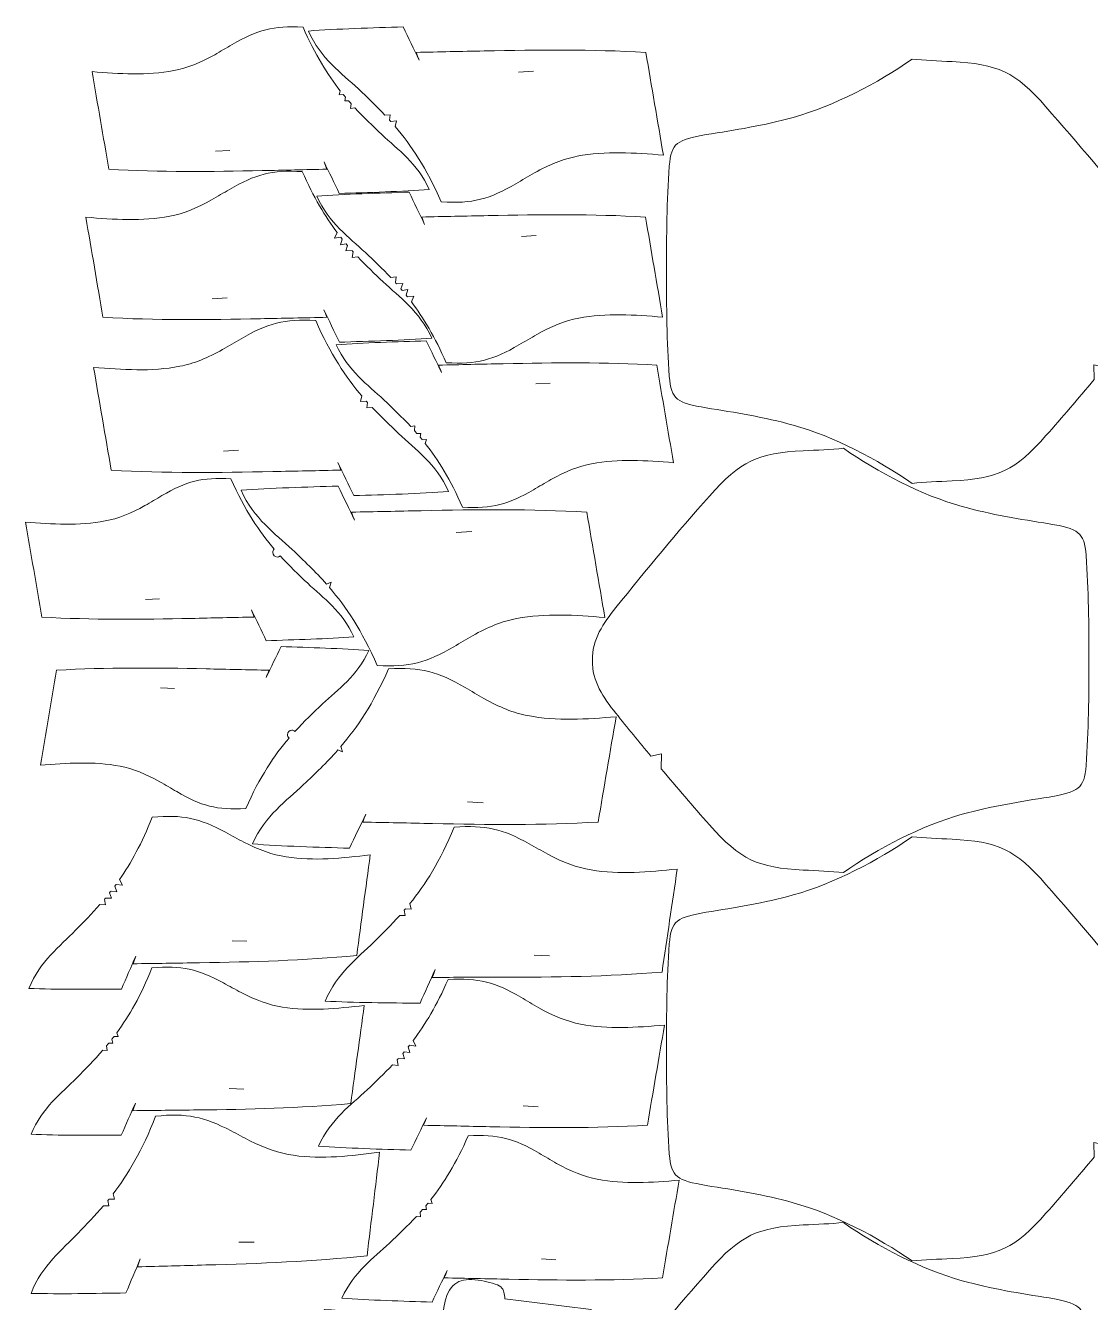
# Model space of a CAD drawing. Header units: millimetres. Extents: x 4274 to 5605, y 1406 to 2879.
# Drawn here: x 4274 to 4961, y 2055 to 2879 of the extents above; entities that cross this region are included whole.
import ezdxf

# ---------------------------------------------------------------- set-up
doc = ezdxf.new("R2010")
doc.units = ezdxf.units.MM
doc.header["$MEASUREMENT"] = 0
doc.layers.add('Katman 1', color=7, linetype='Continuous')

msp = doc.modelspace()

# ---------------------------------------------------------------- linework, layer by layer
at = {"layer": 'Katman 1', "color": 242, "lineweight": 20}
for points, knots in [([(4317.1516, 2848.7582), (4320.6772, 2828.1081), (4324.3834, 2806.458), (4327.909, 2785.8079), (4361.4806, 2783.8994), (4393.3813, 2784.2004), (4426.8679, 2784.9162), (4440.7797, 2785.2135), (4454.6916, 2785.5107), (4468.6035, 2785.8079), (4467.9795, 2787.3972), (4467.3555, 2788.9865), (4466.7315, 2790.5758), (4469.9878, 2783.7723), (4473.2441, 2776.9688), (4476.5004, 2770.1652), (4494.9793, 2770.7661), (4517.391, 2771.4039), (4534.5495, 2772.7346), (4526.825, 2789.8552), (4514.248, 2798.3865), (4503.9543, 2808.1721), (4498.1531, 2813.6869), (4492.3273, 2819.1846), (4486.5351, 2825.4517), (4486.5351, 2825.4517), (4483.8264, 2825.0714), (4483.8264, 2825.0714), (4483.8264, 2825.0714), (4484.1367, 2828.0953), (4484.1367, 2828.0953), (4483.6134, 2828.6832), (4483.0904, 2829.2784), (4482.5678, 2829.8813), (4482.5678, 2829.8813), (4480.0015, 2829.83), (4480.0015, 2829.83), (4480.0015, 2829.83), (4480.4995, 2832.3107), (4480.4995, 2832.3107), (4480.0252, 2832.8786), (4479.5514, 2833.4542), (4479.0778, 2834.0368), (4479.0778, 2834.0368), (4476.4359, 2833.86), (4476.4359, 2833.86), (4476.4359, 2833.86), (4477.1736, 2836.4241), (4477.1736, 2836.4241), (4468.9784, 2846.8937), (4460.9156, 2859.8044), (4453.155, 2877.4555), (4433.992, 2878.5095), (4423.4818, 2875.7121), (4407.4369, 2866.2664), (4403.7138, 2864.0746), (4400.0304, 2861.8257), (4396.1648, 2859.6606), (4387.1557, 2854.6148), (4378.3643, 2850.9638), (4369.9059, 2849.4492), (4352.5127, 2846.0162), (4334.6805, 2847.3939), (4317.1516, 2848.7582)], [0, 0, 0, 0, 0.04761905, 0.04761905, 0.04761905, 0.0952381, 0.0952381, 0.0952381, 0.14285714, 0.14285714, 0.14285714, 0.19047619, 0.19047619, 0.19047619, 0.23809524, 0.23809524, 0.23809524, 0.28571429, 0.28571429, 0.28571429, 0.33333333, 0.33333333, 0.33333333, 0.38095238, 0.38095238, 0.38095238, 0.42857143, 0.42857143, 0.42857143, 0.47619048, 0.47619048, 0.47619048, 0.52380952, 0.52380952, 0.52380952, 0.57142857, 0.57142857, 0.57142857, 0.61904762, 0.61904762, 0.61904762, 0.66666667, 0.66666667, 0.66666667, 0.71428571, 0.71428571, 0.71428571, 0.76190476, 0.76190476, 0.76190476, 0.80952381, 0.80952381, 0.80952381, 0.85714286, 0.85714286, 0.85714286, 0.9047619, 0.9047619, 0.9047619, 0.95238095, 0.95238095, 0.95238095, 1, 1, 1, 1]), ([(4685.5287, 2794.9069), (4681.8162, 2816.6515), (4677.9136, 2839.449), (4674.2011, 2861.1936), (4638.8502, 2863.2032), (4605.2588, 2862.8863), (4569.9974, 2862.1325), (4555.3483, 2861.8195), (4540.699, 2861.5065), (4526.0498, 2861.1936), (4526.7069, 2859.5201), (4527.3639, 2857.8465), (4528.021, 2856.173), (4524.5921, 2863.3371), (4521.1632, 2870.5012), (4517.7344, 2877.6653), (4498.2761, 2877.0326), (4474.6766, 2876.361), (4456.6087, 2874.9598), (4464.7426, 2856.9318), (4477.9861, 2847.9483), (4488.8254, 2837.6441), (4494.5328, 2832.2185), (4500.2627, 2826.8091), (4505.9653, 2820.7397), (4505.9653, 2820.7397), (4509.3691, 2821.0067), (4509.3691, 2821.0067), (4509.3691, 2821.0067), (4508.9416, 2817.5046), (4508.9416, 2817.5046), (4509.2012, 2817.2164), (4509.4605, 2816.9265), (4509.72, 2816.635), (4509.72, 2816.635), (4513.3647, 2816.9278), (4513.3647, 2816.9278), (4513.3647, 2816.9278), (4512.6071, 2813.3148), (4512.6071, 2813.3148), (4522.7554, 2801.356), (4532.754, 2786.4393), (4542.3171, 2764.6887), (4562.4957, 2763.5788), (4573.5629, 2766.5245), (4590.4582, 2776.4708), (4594.3787, 2778.7788), (4598.2573, 2781.1468), (4602.3277, 2783.4267), (4611.8143, 2788.7399), (4621.0717, 2792.5844), (4629.9784, 2794.1793), (4648.2934, 2797.7942), (4667.0707, 2796.3435), (4685.5287, 2794.9069)], [0, 0, 0, 0, 0.05555556, 0.05555556, 0.05555556, 0.11111111, 0.11111111, 0.11111111, 0.16666667, 0.16666667, 0.16666667, 0.22222222, 0.22222222, 0.22222222, 0.27777778, 0.27777778, 0.27777778, 0.33333333, 0.33333333, 0.33333333, 0.38888889, 0.38888889, 0.38888889, 0.44444444, 0.44444444, 0.44444444, 0.5, 0.5, 0.5, 0.55555556, 0.55555556, 0.55555556, 0.61111111, 0.61111111, 0.61111111, 0.66666667, 0.66666667, 0.66666667, 0.72222222, 0.72222222, 0.72222222, 0.77777778, 0.77777778, 0.77777778, 0.83333333, 0.83333333, 0.83333333, 0.88888889, 0.88888889, 0.88888889, 0.94444444, 0.94444444, 0.94444444, 1, 1, 1, 1]), ([(4313.1122, 2754.8455), (4316.7295, 2733.6585), (4320.5321, 2711.4455), (4324.1493, 2690.2585), (4358.5938, 2688.3004), (4391.3239, 2688.6092), (4425.6811, 2689.3436), (4439.9547, 2689.6487), (4454.2283, 2689.9536), (4468.5019, 2690.2585), (4467.8616, 2691.8891), (4467.2214, 2693.5198), (4466.5812, 2695.1504), (4469.9222, 2688.17), (4473.2631, 2681.1896), (4476.6041, 2674.2091), (4495.5634, 2674.8256), (4518.5578, 2675.48), (4536.1624, 2676.8453), (4528.2371, 2694.411), (4515.3331, 2703.1642), (4504.7718, 2713.2042), (4499.3269, 2718.3802), (4493.861, 2723.5413), (4488.4196, 2729.3056), (4488.4196, 2729.3056), (4484.9012, 2728.8364), (4484.9012, 2728.8364), (4484.9012, 2728.8364), (4485.4699, 2732.4965), (4485.4699, 2732.4965), (4485.2296, 2732.7621), (4484.9893, 2733.0289), (4484.7491, 2733.2973), (4484.7491, 2733.2973), (4480.732, 2733.097), (4480.732, 2733.097), (4480.732, 2733.097), (4481.9018, 2736.5562), (4481.9018, 2736.5562), (4481.5955, 2736.9153), (4481.2892, 2737.2772), (4480.9831, 2737.6419), (4480.9831, 2737.6419), (4477.3075, 2737.1168), (4477.3075, 2737.1168), (4477.3075, 2737.1168), (4478.4188, 2740.7701), (4478.4188, 2740.7701), (4478.1283, 2741.1331), (4477.838, 2741.4987), (4477.5478, 2741.8675), (4477.5478, 2741.8675), (4473.4415, 2741.2314), (4473.4415, 2741.2314), (4473.4415, 2741.2314), (4475.1544, 2744.9845), (4475.1544, 2744.9845), (4467.4828, 2755.2187), (4459.9375, 2767.7178), (4452.6517, 2784.2889), (4432.9905, 2785.3704), (4422.207, 2782.5002), (4405.7449, 2772.8089), (4401.925, 2770.5601), (4398.1459, 2768.2528), (4394.1798, 2766.0314), (4384.9364, 2760.8544), (4375.9165, 2757.1085), (4367.2381, 2755.5545), (4349.3927, 2752.0322), (4331.0969, 2753.4457), (4313.1122, 2754.8455)], [0, 0, 0, 0, 0.04166667, 0.04166667, 0.04166667, 0.08333333, 0.08333333, 0.08333333, 0.125, 0.125, 0.125, 0.16666667, 0.16666667, 0.16666667, 0.20833333, 0.20833333, 0.20833333, 0.25, 0.25, 0.25, 0.29166667, 0.29166667, 0.29166667, 0.33333333, 0.33333333, 0.33333333, 0.375, 0.375, 0.375, 0.41666667, 0.41666667, 0.41666667, 0.45833333, 0.45833333, 0.45833333, 0.5, 0.5, 0.5, 0.54166667, 0.54166667, 0.54166667, 0.58333333, 0.58333333, 0.58333333, 0.625, 0.625, 0.625, 0.66666667, 0.66666667, 0.66666667, 0.70833333, 0.70833333, 0.70833333, 0.75, 0.75, 0.75, 0.79166667, 0.79166667, 0.79166667, 0.83333333, 0.83333333, 0.83333333, 0.875, 0.875, 0.875, 0.91666667, 0.91666667, 0.91666667, 0.95833333, 0.95833333, 0.95833333, 1, 1, 1, 1]), ([(4685.0238, 2690.3961), (4681.4065, 2711.5831), (4677.6039, 2733.7961), (4673.9867, 2754.9831), (4639.5422, 2756.9412), (4606.8121, 2756.6324), (4572.4549, 2755.898), (4558.1813, 2755.5929), (4543.9077, 2755.288), (4529.6341, 2754.9831), (4530.2744, 2753.3525), (4530.9146, 2751.7218), (4531.5548, 2750.0912), (4528.2138, 2757.0716), (4524.8729, 2764.052), (4521.5319, 2771.0325), (4502.5726, 2770.416), (4479.5782, 2769.7616), (4461.9736, 2768.3963), (4469.8989, 2750.8306), (4482.8029, 2742.0774), (4493.3642, 2732.0374), (4498.8091, 2726.8614), (4504.275, 2721.7003), (4509.7164, 2715.936), (4509.7164, 2715.936), (4513.2348, 2716.4052), (4513.2348, 2716.4052), (4513.2348, 2716.4052), (4512.6661, 2712.7451), (4512.6661, 2712.7451), (4512.9064, 2712.4795), (4513.1467, 2712.2127), (4513.3869, 2711.9443), (4513.3869, 2711.9443), (4517.404, 2712.1446), (4517.404, 2712.1446), (4517.404, 2712.1446), (4516.2342, 2708.6854), (4516.2342, 2708.6854), (4516.5405, 2708.3263), (4516.8468, 2707.9644), (4517.1529, 2707.5997), (4517.1529, 2707.5997), (4520.8285, 2708.1248), (4520.8285, 2708.1248), (4520.8285, 2708.1248), (4519.7172, 2704.4715), (4519.7172, 2704.4715), (4520.0077, 2704.1085), (4520.298, 2703.7429), (4520.5882, 2703.3741), (4520.5882, 2703.3741), (4524.6945, 2704.0102), (4524.6945, 2704.0102), (4524.6945, 2704.0102), (4522.9816, 2700.2571), (4522.9816, 2700.2571), (4530.6532, 2690.0229), (4538.1985, 2677.5238), (4545.4843, 2660.9527), (4565.1455, 2659.8712), (4575.929, 2662.7414), (4592.3911, 2672.4327), (4596.211, 2674.6815), (4599.9901, 2676.9888), (4603.9562, 2679.2102), (4613.1996, 2684.3872), (4622.2195, 2688.1331), (4630.8979, 2689.6871), (4648.7433, 2693.2094), (4667.0391, 2691.7959), (4685.0238, 2690.3961)], [0, 0, 0, 0, 0.04166667, 0.04166667, 0.04166667, 0.08333333, 0.08333333, 0.08333333, 0.125, 0.125, 0.125, 0.16666667, 0.16666667, 0.16666667, 0.20833333, 0.20833333, 0.20833333, 0.25, 0.25, 0.25, 0.29166667, 0.29166667, 0.29166667, 0.33333333, 0.33333333, 0.33333333, 0.375, 0.375, 0.375, 0.41666667, 0.41666667, 0.41666667, 0.45833333, 0.45833333, 0.45833333, 0.5, 0.5, 0.5, 0.54166667, 0.54166667, 0.54166667, 0.58333333, 0.58333333, 0.58333333, 0.625, 0.625, 0.625, 0.66666667, 0.66666667, 0.66666667, 0.70833333, 0.70833333, 0.70833333, 0.75, 0.75, 0.75, 0.79166667, 0.79166667, 0.79166667, 0.83333333, 0.83333333, 0.83333333, 0.875, 0.875, 0.875, 0.91666667, 0.91666667, 0.91666667, 0.95833333, 0.95833333, 0.95833333, 1, 1, 1, 1]), ([(4318.1, 2657.9597), (4321.8125, 2636.2151), (4325.7151, 2613.4176), (4329.4276, 2591.673), (4364.7785, 2589.6634), (4398.3699, 2589.9803), (4433.6313, 2590.7341), (4448.2804, 2591.0471), (4462.9297, 2591.3601), (4477.5789, 2591.673), (4476.9218, 2593.3465), (4476.2648, 2595.0201), (4475.6077, 2596.6936), (4479.0366, 2589.5295), (4482.4655, 2582.3654), (4485.8943, 2575.2013), (4505.3526, 2575.834), (4528.9521, 2576.5056), (4547.02, 2577.9068), (4538.8861, 2595.9348), (4525.6426, 2604.9183), (4514.8033, 2615.2225), (4509.0959, 2620.6481), (4503.366, 2626.0575), (4497.6634, 2632.1269), (4497.6634, 2632.1269), (4494.2596, 2631.8599), (4494.2596, 2631.8599), (4494.2596, 2631.8599), (4494.6871, 2635.362), (4494.6871, 2635.362), (4494.4275, 2635.6502), (4494.1682, 2635.9401), (4493.9087, 2636.2316), (4493.9087, 2636.2316), (4490.264, 2635.9388), (4490.264, 2635.9388), (4490.264, 2635.9388), (4491.0216, 2639.5518), (4491.0216, 2639.5518), (4480.8733, 2651.5106), (4470.8747, 2666.4273), (4461.3116, 2688.1779), (4441.133, 2689.2878), (4430.0658, 2686.3421), (4413.1705, 2676.3958), (4409.25, 2674.0878), (4405.3714, 2671.7198), (4401.301, 2669.4399), (4391.8144, 2664.1267), (4382.557, 2660.2822), (4373.6503, 2658.6873), (4355.3353, 2655.0724), (4336.558, 2656.5231), (4318.1, 2657.9597)], [0, 0, 0, 0, 0.05555556, 0.05555556, 0.05555556, 0.11111111, 0.11111111, 0.11111111, 0.16666667, 0.16666667, 0.16666667, 0.22222222, 0.22222222, 0.22222222, 0.27777778, 0.27777778, 0.27777778, 0.33333333, 0.33333333, 0.33333333, 0.38888889, 0.38888889, 0.38888889, 0.44444444, 0.44444444, 0.44444444, 0.5, 0.5, 0.5, 0.55555556, 0.55555556, 0.55555556, 0.61111111, 0.61111111, 0.61111111, 0.66666667, 0.66666667, 0.66666667, 0.72222222, 0.72222222, 0.72222222, 0.77777778, 0.77777778, 0.77777778, 0.83333333, 0.83333333, 0.83333333, 0.88888889, 0.88888889, 0.88888889, 0.94444444, 0.94444444, 0.94444444, 1, 1, 1, 1]), ([(4691.9981, 2596.4835), (4688.4725, 2617.1336), (4684.7663, 2638.7837), (4681.2407, 2659.4338), (4647.6691, 2661.3423), (4615.7684, 2661.0413), (4582.2818, 2660.3255), (4568.37, 2660.0282), (4554.4581, 2659.731), (4540.5462, 2659.4338), (4541.1702, 2657.8445), (4541.7942, 2656.2552), (4542.4182, 2654.6659), (4539.1619, 2661.4694), (4535.9056, 2668.2729), (4532.6493, 2675.0765), (4514.1704, 2674.4756), (4491.7587, 2673.8378), (4474.6002, 2672.5071), (4482.3247, 2655.3865), (4494.9017, 2646.8552), (4505.1954, 2637.0696), (4510.9966, 2631.5548), (4516.8224, 2626.0571), (4522.6146, 2619.79), (4522.6146, 2619.79), (4525.3233, 2620.1703), (4525.3233, 2620.1703), (4525.3233, 2620.1703), (4525.013, 2617.1464), (4525.013, 2617.1464), (4525.5363, 2616.5585), (4526.0593, 2615.9633), (4526.5819, 2615.3604), (4526.5819, 2615.3604), (4529.1482, 2615.4117), (4529.1482, 2615.4117), (4529.1482, 2615.4117), (4528.6502, 2612.931), (4528.6502, 2612.931), (4529.1245, 2612.3631), (4529.5983, 2611.7875), (4530.0719, 2611.2049), (4530.0719, 2611.2049), (4532.7138, 2611.3817), (4532.7138, 2611.3817), (4532.7138, 2611.3817), (4531.9761, 2608.8176), (4531.9761, 2608.8176), (4540.1713, 2598.348), (4548.2341, 2585.4373), (4555.9947, 2567.7862), (4575.1577, 2566.7322), (4585.6679, 2569.5296), (4601.7128, 2578.9753), (4605.4359, 2581.1671), (4609.1193, 2583.416), (4612.9849, 2585.5811), (4621.994, 2590.6269), (4630.7854, 2594.2779), (4639.2438, 2595.7925), (4656.637, 2599.2255), (4674.4692, 2597.8478), (4691.9981, 2596.4835)], [0, 0, 0, 0, 0.04761905, 0.04761905, 0.04761905, 0.0952381, 0.0952381, 0.0952381, 0.14285714, 0.14285714, 0.14285714, 0.19047619, 0.19047619, 0.19047619, 0.23809524, 0.23809524, 0.23809524, 0.28571429, 0.28571429, 0.28571429, 0.33333333, 0.33333333, 0.33333333, 0.38095238, 0.38095238, 0.38095238, 0.42857143, 0.42857143, 0.42857143, 0.47619048, 0.47619048, 0.47619048, 0.52380952, 0.52380952, 0.52380952, 0.57142857, 0.57142857, 0.57142857, 0.61904762, 0.61904762, 0.61904762, 0.66666667, 0.66666667, 0.66666667, 0.71428571, 0.71428571, 0.71428571, 0.76190476, 0.76190476, 0.76190476, 0.80952381, 0.80952381, 0.80952381, 0.85714286, 0.85714286, 0.85714286, 0.9047619, 0.9047619, 0.9047619, 0.95238095, 0.95238095, 0.95238095, 1, 1, 1, 1]), ([(4274.2142, 2558.1856), (4277.6481, 2538.0724), (4281.2579, 2516.9852), (4284.6919, 2496.872), (4317.3906, 2495.0131), (4348.4619, 2495.3063), (4381.0779, 2496.0035), (4394.6279, 2496.293), (4408.1781, 2496.5825), (4421.7283, 2496.872), (4421.1206, 2498.42), (4420.5128, 2499.9679), (4419.905, 2501.5159), (4423.0766, 2494.8893), (4426.2483, 2488.2627), (4429.4199, 2481.636), (4447.4184, 2482.2213), (4469.2474, 2482.8425), (4485.9598, 2484.1386), (4478.4361, 2500.8141), (4466.1861, 2509.1235), (4456.16, 2518.6547), (4450.2415, 2524.281), (4444.2967, 2529.8886), (4438.3907, 2536.3592), (4437.8799, 2535.8996), (4437.2039, 2535.6198), (4436.4626, 2535.6198), (4434.8698, 2535.6198), (4433.5786, 2536.911), (4433.5786, 2538.5038), (4433.5786, 2539.3728), (4433.963, 2540.1519), (4434.571, 2540.6807), (4425.0439, 2551.8233), (4415.6553, 2565.7262), (4406.6815, 2586.1368), (4388.0167, 2587.1633), (4377.7798, 2584.4387), (4362.1521, 2575.2386), (4358.5258, 2573.1038), (4354.9381, 2570.9133), (4351.173, 2568.8045), (4342.3982, 2563.8899), (4333.8353, 2560.3338), (4325.5969, 2558.8586), (4308.6559, 2555.5149), (4291.2873, 2556.8568), (4274.2142, 2558.1856)], [0, 0, 0, 0, 0.0625, 0.0625, 0.0625, 0.125, 0.125, 0.125, 0.1875, 0.1875, 0.1875, 0.25, 0.25, 0.25, 0.3125, 0.3125, 0.3125, 0.375, 0.375, 0.375, 0.4375, 0.4375, 0.4375, 0.5, 0.5, 0.5, 0.5625, 0.5625, 0.5625, 0.625, 0.625, 0.625, 0.6875, 0.6875, 0.6875, 0.75, 0.75, 0.75, 0.8125, 0.8125, 0.8125, 0.875, 0.875, 0.875, 0.9375, 0.9375, 0.9375, 1, 1, 1, 1]), ([(4647.7392, 2496.6246), (4643.9351, 2518.9061), (4639.9361, 2542.2665), (4636.132, 2564.548), (4599.9082, 2566.6072), (4565.4874, 2566.2825), (4529.3553, 2565.5101), (4514.3445, 2565.1893), (4499.3336, 2564.8687), (4484.3226, 2564.548), (4484.9959, 2562.8331), (4485.6692, 2561.1183), (4486.3425, 2559.4034), (4482.829, 2566.7444), (4479.3154, 2574.0854), (4475.8019, 2581.4264), (4455.8631, 2580.7781), (4431.6809, 2580.0899), (4413.1669, 2578.6541), (4421.5016, 2560.1809), (4435.0722, 2550.9757), (4446.1791, 2540.417), (4453.5684, 2533.3925), (4460.9948, 2526.3939), (4468.3548, 2518.024), (4468.3548, 2518.024), (4471.2858, 2519.2963), (4471.2858, 2519.2963), (4471.2858, 2519.2963), (4470.2341, 2515.8543), (4470.2341, 2515.8543), (4480.7407, 2503.5379), (4491.0939, 2488.1721), (4500.9916, 2465.6602), (4521.6684, 2464.523), (4533.0089, 2467.5413), (4550.3214, 2477.7333), (4554.3386, 2480.0982), (4558.313, 2482.5248), (4562.484, 2484.8609), (4572.2048, 2490.3053), (4581.6907, 2494.2448), (4590.8173, 2495.879), (4609.5846, 2499.5832), (4628.8255, 2498.0967), (4647.7392, 2496.6246)], [0, 0, 0, 0, 0.06666667, 0.06666667, 0.06666667, 0.13333333, 0.13333333, 0.13333333, 0.2, 0.2, 0.2, 0.26666667, 0.26666667, 0.26666667, 0.33333333, 0.33333333, 0.33333333, 0.4, 0.4, 0.4, 0.46666667, 0.46666667, 0.46666667, 0.53333333, 0.53333333, 0.53333333, 0.6, 0.6, 0.6, 0.66666667, 0.66666667, 0.66666667, 0.73333333, 0.73333333, 0.73333333, 0.8, 0.8, 0.8, 0.86666667, 0.86666667, 0.86666667, 0.93333333, 0.93333333, 0.93333333, 1, 1, 1, 1]), ([(4283.7493, 2401.2866), (4287.1832, 2421.3998), (4290.793, 2442.487), (4294.227, 2462.6002), (4326.9257, 2464.4591), (4357.997, 2464.1659), (4390.613, 2463.4687), (4404.163, 2463.1792), (4417.7132, 2462.8897), (4431.2634, 2462.6002), (4430.6557, 2461.0522), (4430.0479, 2459.5043), (4429.4401, 2457.9563), (4432.6117, 2464.5829), (4435.7834, 2471.2095), (4438.955, 2477.8362), (4456.9535, 2477.2509), (4478.7825, 2476.6297), (4495.4949, 2475.3336), (4487.9712, 2458.6581), (4475.7212, 2450.3487), (4465.6951, 2440.8175), (4459.7766, 2435.1912), (4453.8318, 2429.5836), (4447.9258, 2423.113), (4447.415, 2423.5726), (4446.739, 2423.8524), (4445.9977, 2423.8524), (4444.4049, 2423.8524), (4443.1137, 2422.5612), (4443.1137, 2420.9684), (4443.1137, 2420.0994), (4443.4981, 2419.3203), (4444.1061, 2418.7915), (4434.579, 2407.6489), (4425.1904, 2393.746), (4416.2166, 2373.3354), (4397.5518, 2372.3089), (4387.3149, 2375.0335), (4371.6872, 2384.2336), (4368.0609, 2386.3684), (4364.4732, 2388.5589), (4360.7081, 2390.6677), (4351.9333, 2395.5823), (4343.3704, 2399.1384), (4335.132, 2400.6136), (4318.191, 2403.9573), (4300.8224, 2402.6154), (4283.7493, 2401.2866)], [0, 0, 0, 0, 0.0625, 0.0625, 0.0625, 0.125, 0.125, 0.125, 0.1875, 0.1875, 0.1875, 0.25, 0.25, 0.25, 0.3125, 0.3125, 0.3125, 0.375, 0.375, 0.375, 0.4375, 0.4375, 0.4375, 0.5, 0.5, 0.5, 0.5625, 0.5625, 0.5625, 0.625, 0.625, 0.625, 0.6875, 0.6875, 0.6875, 0.75, 0.75, 0.75, 0.8125, 0.8125, 0.8125, 0.875, 0.875, 0.875, 0.9375, 0.9375, 0.9375, 1, 1, 1, 1]), ([(4655.0394, 2432.5432), (4651.2353, 2410.2617), (4647.2363, 2386.9013), (4643.4322, 2364.6198), (4607.2084, 2362.5606), (4572.7876, 2362.8853), (4536.6555, 2363.6577), (4521.6447, 2363.9785), (4506.6338, 2364.2991), (4491.6228, 2364.6198), (4492.2961, 2366.3347), (4492.9694, 2368.0495), (4493.6427, 2369.7644), (4490.1292, 2362.4234), (4486.6156, 2355.0824), (4483.1021, 2347.7414), (4463.1633, 2348.3897), (4438.9811, 2349.0779), (4420.4671, 2350.5137), (4428.8018, 2368.9869), (4442.3724, 2378.1921), (4453.4793, 2388.7508), (4460.8686, 2395.7753), (4468.295, 2402.7739), (4475.655, 2411.1438), (4475.655, 2411.1438), (4478.586, 2409.8715), (4478.586, 2409.8715), (4478.586, 2409.8715), (4477.5343, 2413.3135), (4477.5343, 2413.3135), (4488.0409, 2425.6299), (4498.3941, 2440.9957), (4508.2918, 2463.5076), (4528.9686, 2464.6448), (4540.3091, 2461.6265), (4557.6216, 2451.4345), (4561.6388, 2449.0696), (4565.6132, 2446.643), (4569.7842, 2444.3069), (4579.505, 2438.8625), (4588.9909, 2434.923), (4598.1175, 2433.2888), (4616.8848, 2429.5846), (4636.1257, 2431.0711), (4655.0394, 2432.5432)], [0, 0, 0, 0, 0.06666667, 0.06666667, 0.06666667, 0.13333333, 0.13333333, 0.13333333, 0.2, 0.2, 0.2, 0.26666667, 0.26666667, 0.26666667, 0.33333333, 0.33333333, 0.33333333, 0.4, 0.4, 0.4, 0.46666667, 0.46666667, 0.46666667, 0.53333333, 0.53333333, 0.53333333, 0.6, 0.6, 0.6, 0.66666667, 0.66666667, 0.66666667, 0.73333333, 0.73333333, 0.73333333, 0.8, 0.8, 0.8, 0.86666667, 0.86666667, 0.86666667, 0.93333333, 0.93333333, 0.93333333, 1, 1, 1, 1]), ([(4496.4361, 2343.4714), (4493.6043, 2322.1652), (4490.6254, 2299.8268), (4487.7936, 2278.5206), (4453.4451, 2275.2908), (4420.7259, 2274.3897), (4386.365, 2273.8537), (4372.09, 2273.631), (4357.8149, 2273.4082), (4343.5397, 2273.1853), (4344.1193, 2274.8385), (4344.6988, 2276.4917), (4345.2783, 2278.1449), (4342.1976, 2271.0458), (4339.1169, 2263.9466), (4336.0362, 2256.8474), (4317.0671, 2256.7628), (4294.0642, 2256.5669), (4276.4211, 2257.2806), (4283.6918, 2275.1272), (4296.2635, 2284.3513), (4306.4465, 2294.7748), (4311.6964, 2300.1486), (4316.9678, 2305.5082), (4322.1924, 2311.4696), (4322.1924, 2311.4696), (4325.7257, 2311.1308), (4325.7257, 2311.1308), (4325.7257, 2311.1308), (4325.0222, 2314.7673), (4325.0222, 2314.7673), (4325.2525, 2315.0416), (4325.4828, 2315.3171), (4325.7129, 2315.5942), (4325.7129, 2315.5942), (4329.7347, 2315.5425), (4329.7347, 2315.5425), (4329.7347, 2315.5425), (4328.4378, 2318.9562), (4328.4378, 2318.9562), (4328.7306, 2319.3264), (4329.0233, 2319.6993), (4329.3158, 2320.075), (4329.3158, 2320.075), (4333.0082, 2319.6861), (4333.0082, 2319.6861), (4333.0082, 2319.6861), (4331.7627, 2323.2959), (4331.7627, 2323.2959), (4332.0395, 2323.6694), (4332.3162, 2324.0455), (4332.5925, 2324.4248), (4332.5925, 2324.4248), (4336.7195, 2323.9409), (4336.7195, 2323.9409), (4336.7195, 2323.9409), (4334.869, 2327.6281), (4334.869, 2327.6281), (4342.1571, 2338.1388), (4349.2353, 2350.9083), (4355.9037, 2367.7374), (4375.5115, 2369.5447), (4386.3937, 2367.0751), (4403.2027, 2357.9989), (4407.1031, 2355.8928), (4410.965, 2353.7267), (4415.0105, 2351.6534), (4424.4388, 2346.8216), (4433.5911, 2343.4116), (4442.3209, 2342.1794), (4460.2843, 2339.3191), (4478.5154, 2341.4079), (4496.4361, 2343.4714)], [0, 0, 0, 0, 0.04166667, 0.04166667, 0.04166667, 0.08333333, 0.08333333, 0.08333333, 0.125, 0.125, 0.125, 0.16666667, 0.16666667, 0.16666667, 0.20833333, 0.20833333, 0.20833333, 0.25, 0.25, 0.25, 0.29166667, 0.29166667, 0.29166667, 0.33333333, 0.33333333, 0.33333333, 0.375, 0.375, 0.375, 0.41666667, 0.41666667, 0.41666667, 0.45833333, 0.45833333, 0.45833333, 0.5, 0.5, 0.5, 0.54166667, 0.54166667, 0.54166667, 0.58333333, 0.58333333, 0.58333333, 0.625, 0.625, 0.625, 0.66666667, 0.66666667, 0.66666667, 0.70833333, 0.70833333, 0.70833333, 0.75, 0.75, 0.75, 0.79166667, 0.79166667, 0.79166667, 0.83333333, 0.83333333, 0.83333333, 0.875, 0.875, 0.875, 0.91666667, 0.91666667, 0.91666667, 0.95833333, 0.95833333, 0.95833333, 1, 1, 1, 1]), ([(4694.4631, 2334.2911), (4691.2412, 2312.4684), (4687.8529, 2289.5888), (4684.631, 2267.7662), (4649.3343, 2264.961), (4615.7442, 2264.5216), (4580.4748, 2264.4811), (4565.8223, 2264.4643), (4551.1698, 2264.4473), (4536.5172, 2264.4303), (4537.1364, 2266.1182), (4537.7557, 2267.8061), (4538.3749, 2269.494), (4535.1082, 2262.2546), (4531.8415, 2255.0151), (4528.5748, 2247.7755), (4509.1072, 2247.97), (4485.4985, 2248.11), (4467.4036, 2249.1041), (4475.1296, 2267.3106), (4488.1675, 2276.59), (4498.772, 2287.1357), (4504.3558, 2292.6884), (4509.9624, 2298.2254), (4515.5269, 2304.4217), (4515.5269, 2304.4217), (4518.9359, 2304.2315), (4518.9359, 2304.2315), (4518.9359, 2304.2315), (4518.4296, 2307.723), (4518.4296, 2307.723), (4518.6827, 2308.017), (4518.9354, 2308.3126), (4519.1882, 2308.6099), (4519.1882, 2308.6099), (4522.8387, 2308.3993), (4522.8387, 2308.3993), (4522.8387, 2308.3993), (4521.9999, 2311.9943), (4521.9999, 2311.9943), (4531.8763, 2324.1785), (4541.5366, 2339.3166), (4550.6074, 2361.2771), (4570.756, 2362.841), (4581.8867, 2360.1453), (4599.0017, 2350.5819), (4602.9731, 2348.3628), (4606.904, 2346.0826), (4611.0248, 2343.895), (4620.6286, 2338.7967), (4629.9702, 2335.1616), (4638.9105, 2333.7677), (4657.3023, 2330.5661), (4676.0422, 2332.4392), (4694.4631, 2334.2911)], [0, 0, 0, 0, 0.05555556, 0.05555556, 0.05555556, 0.11111111, 0.11111111, 0.11111111, 0.16666667, 0.16666667, 0.16666667, 0.22222222, 0.22222222, 0.22222222, 0.27777778, 0.27777778, 0.27777778, 0.33333333, 0.33333333, 0.33333333, 0.38888889, 0.38888889, 0.38888889, 0.44444444, 0.44444444, 0.44444444, 0.5, 0.5, 0.5, 0.55555556, 0.55555556, 0.55555556, 0.61111111, 0.61111111, 0.61111111, 0.66666667, 0.66666667, 0.66666667, 0.72222222, 0.72222222, 0.72222222, 0.77777778, 0.77777778, 0.77777778, 0.83333333, 0.83333333, 0.83333333, 0.88888889, 0.88888889, 0.88888889, 0.94444444, 0.94444444, 0.94444444, 1, 1, 1, 1]), ([(4492.6155, 2246.2925), (4489.7681, 2225.538), (4486.773, 2203.7781), (4483.9256, 2183.0237), (4450.4345, 2180.0167), (4418.541, 2179.2727), (4385.0489, 2178.8914), (4371.1349, 2178.7329), (4357.2207, 2178.5744), (4343.3065, 2178.4158), (4343.8781, 2180.0246), (4344.4498, 2181.6335), (4345.0214, 2183.2424), (4341.9896, 2176.3359), (4338.9579, 2169.4294), (4335.9262, 2162.5228), (4317.4375, 2162.5182), (4295.017, 2162.4217), (4277.8241, 2163.1897), (4284.9837, 2180.5541), (4297.2746, 2189.4927), (4307.2422, 2199.6102), (4312.8597, 2205.312), (4318.5023, 2210.9976), (4324.0862, 2217.451), (4324.0862, 2217.451), (4326.8059, 2217.1596), (4326.8059, 2217.1596), (4326.8059, 2217.1596), (4326.3967, 2220.1718), (4326.3967, 2220.1718), (4326.9005, 2220.7765), (4327.4037, 2221.3885), (4327.9063, 2222.0082), (4327.9063, 2222.0082), (4330.4729, 2222.041), (4330.4729, 2222.041), (4330.4729, 2222.041), (4329.8939, 2224.504), (4329.8939, 2224.504), (4330.3493, 2225.0871), (4330.804, 2225.678), (4331.2583, 2226.2757), (4331.2583, 2226.2757), (4333.9046, 2226.1856), (4333.9046, 2226.1856), (4333.9046, 2226.1856), (4333.0833, 2228.7241), (4333.0833, 2228.7241), (4340.9312, 2239.4565), (4348.5668, 2252.6244), (4355.7452, 2270.5202), (4374.8634, 2272.2012), (4385.4596, 2269.7495), (4401.8052, 2260.8344), (4405.5981, 2258.7657), (4409.3532, 2256.6386), (4413.2876, 2254.6013), (4422.4571, 2249.8533), (4431.3634, 2246.4921), (4439.8669, 2245.2554), (4457.3632, 2242.3939), (4475.1407, 2244.3548), (4492.6155, 2246.2925)], [0, 0, 0, 0, 0.04761905, 0.04761905, 0.04761905, 0.0952381, 0.0952381, 0.0952381, 0.14285714, 0.14285714, 0.14285714, 0.19047619, 0.19047619, 0.19047619, 0.23809524, 0.23809524, 0.23809524, 0.28571429, 0.28571429, 0.28571429, 0.33333333, 0.33333333, 0.33333333, 0.38095238, 0.38095238, 0.38095238, 0.42857143, 0.42857143, 0.42857143, 0.47619048, 0.47619048, 0.47619048, 0.52380952, 0.52380952, 0.52380952, 0.57142857, 0.57142857, 0.57142857, 0.61904762, 0.61904762, 0.61904762, 0.66666667, 0.66666667, 0.66666667, 0.71428571, 0.71428571, 0.71428571, 0.76190476, 0.76190476, 0.76190476, 0.80952381, 0.80952381, 0.80952381, 0.85714286, 0.85714286, 0.85714286, 0.9047619, 0.9047619, 0.9047619, 0.95238095, 0.95238095, 0.95238095, 1, 1, 1, 1]), ([(4686.2324, 2233.5824), (4682.6151, 2212.3954), (4678.8125, 2190.1824), (4675.1953, 2168.9954), (4640.7508, 2167.0373), (4608.0207, 2167.3461), (4573.6635, 2168.0805), (4559.3899, 2168.3856), (4545.1163, 2168.6905), (4530.8427, 2168.9954), (4531.483, 2170.626), (4532.1232, 2172.2567), (4532.7634, 2173.8873), (4529.4224, 2166.9069), (4526.0815, 2159.9265), (4522.7405, 2152.946), (4503.7812, 2153.5625), (4480.7868, 2154.2169), (4463.1822, 2155.5822), (4471.1075, 2173.1479), (4484.0115, 2181.9011), (4494.5728, 2191.9411), (4500.0177, 2197.1171), (4505.4836, 2202.2782), (4510.925, 2208.0425), (4510.925, 2208.0425), (4514.4434, 2207.5733), (4514.4434, 2207.5733), (4514.4434, 2207.5733), (4513.8747, 2211.2334), (4513.8747, 2211.2334), (4514.115, 2211.499), (4514.3553, 2211.7658), (4514.5955, 2212.0342), (4514.5955, 2212.0342), (4518.6126, 2211.8339), (4518.6126, 2211.8339), (4518.6126, 2211.8339), (4517.4428, 2215.2931), (4517.4428, 2215.2931), (4517.7491, 2215.6522), (4518.0554, 2216.0141), (4518.3615, 2216.3788), (4518.3615, 2216.3788), (4522.0371, 2215.8537), (4522.0371, 2215.8537), (4522.0371, 2215.8537), (4520.9258, 2219.507), (4520.9258, 2219.507), (4521.2163, 2219.87), (4521.5066, 2220.2356), (4521.7968, 2220.6044), (4521.7968, 2220.6044), (4525.9031, 2219.9683), (4525.9031, 2219.9683), (4525.9031, 2219.9683), (4524.1902, 2223.7214), (4524.1902, 2223.7214), (4531.8618, 2233.9556), (4539.4071, 2246.4547), (4546.6929, 2263.0258), (4566.3541, 2264.1073), (4577.1376, 2261.2371), (4593.5997, 2251.5458), (4597.4196, 2249.297), (4601.1987, 2246.9897), (4605.1648, 2244.7683), (4614.4082, 2239.5913), (4623.4281, 2235.8454), (4632.1065, 2234.2914), (4649.9519, 2230.7691), (4668.2477, 2232.1826), (4686.2324, 2233.5824)], [0, 0, 0, 0, 0.04166667, 0.04166667, 0.04166667, 0.08333333, 0.08333333, 0.08333333, 0.125, 0.125, 0.125, 0.16666667, 0.16666667, 0.16666667, 0.20833333, 0.20833333, 0.20833333, 0.25, 0.25, 0.25, 0.29166667, 0.29166667, 0.29166667, 0.33333333, 0.33333333, 0.33333333, 0.375, 0.375, 0.375, 0.41666667, 0.41666667, 0.41666667, 0.45833333, 0.45833333, 0.45833333, 0.5, 0.5, 0.5, 0.54166667, 0.54166667, 0.54166667, 0.58333333, 0.58333333, 0.58333333, 0.625, 0.625, 0.625, 0.66666667, 0.66666667, 0.66666667, 0.70833333, 0.70833333, 0.70833333, 0.75, 0.75, 0.75, 0.79166667, 0.79166667, 0.79166667, 0.83333333, 0.83333333, 0.83333333, 0.875, 0.875, 0.875, 0.91666667, 0.91666667, 0.91666667, 0.95833333, 0.95833333, 0.95833333, 1, 1, 1, 1]), ([(4502.5479, 2151.5824), (4499.8897, 2129.684), (4497.0923, 2106.7246), (4494.434, 2084.8262), (4459.2214, 2081.1121), (4425.6538, 2079.8068), (4390.3971, 2078.8572), (4375.75, 2078.4626), (4361.1027, 2078.0679), (4346.4555, 2077.6732), (4347.031, 2079.3766), (4347.6065, 2081.0799), (4348.182, 2082.7832), (4345.103, 2075.4619), (4342.024, 2068.1406), (4338.945, 2060.8192), (4319.4789, 2060.5118), (4295.8744, 2060.0432), (4277.76, 2060.5704), (4285.014, 2078.9701), (4297.8084, 2088.5825), (4308.1375, 2099.3981), (4313.5762, 2105.0929), (4319.0383, 2110.7726), (4324.4412, 2117.1102), (4324.4412, 2117.1102), (4327.854, 2117.0079), (4327.854, 2117.0079), (4327.854, 2117.0079), (4327.2579, 2120.4853), (4327.2579, 2120.4853), (4327.5032, 2120.7857), (4327.7483, 2121.0877), (4327.9934, 2121.3914), (4327.9934, 2121.3914), (4331.648, 2121.275), (4331.648, 2121.275), (4331.648, 2121.275), (4330.7168, 2124.8471), (4330.7168, 2124.8471), (4340.2759, 2137.282), (4349.5427, 2152.664), (4358.0444, 2174.851), (4378.1459, 2176.9338), (4389.3425, 2174.526), (4406.6983, 2165.407), (4410.7256, 2163.291), (4414.714, 2161.1129), (4418.8898, 2159.0322), (4428.6218, 2154.1832), (4438.054, 2150.7902), (4447.0273, 2149.6272), (4465.4955, 2146.9007), (4484.1809, 2149.2563), (4502.5479, 2151.5824)], [0, 0, 0, 0, 0.05555556, 0.05555556, 0.05555556, 0.11111111, 0.11111111, 0.11111111, 0.16666667, 0.16666667, 0.16666667, 0.22222222, 0.22222222, 0.22222222, 0.27777778, 0.27777778, 0.27777778, 0.33333333, 0.33333333, 0.33333333, 0.38888889, 0.38888889, 0.38888889, 0.44444444, 0.44444444, 0.44444444, 0.5, 0.5, 0.5, 0.55555556, 0.55555556, 0.55555556, 0.61111111, 0.61111111, 0.61111111, 0.66666667, 0.66666667, 0.66666667, 0.72222222, 0.72222222, 0.72222222, 0.77777778, 0.77777778, 0.77777778, 0.83333333, 0.83333333, 0.83333333, 0.88888889, 0.88888889, 0.88888889, 0.94444444, 0.94444444, 0.94444444, 1, 1, 1, 1]), ([(4695.6568, 2133.5218), (4692.1312, 2112.8717), (4688.425, 2091.2216), (4684.8994, 2070.5715), (4651.3278, 2068.663), (4619.4271, 2068.964), (4585.9405, 2069.6798), (4572.0287, 2069.9771), (4558.1168, 2070.2743), (4544.2049, 2070.5715), (4544.8289, 2072.1608), (4545.4529, 2073.7501), (4546.0769, 2075.3394), (4542.8206, 2068.5359), (4539.5643, 2061.7324), (4536.308, 2054.9288), (4517.8291, 2055.5297), (4495.4174, 2056.1675), (4478.2589, 2057.4982), (4485.9834, 2074.6188), (4498.5604, 2083.1501), (4508.8541, 2092.9357), (4514.6553, 2098.4505), (4520.4811, 2103.9482), (4526.2733, 2110.2153), (4526.2733, 2110.2153), (4528.982, 2109.835), (4528.982, 2109.835), (4528.982, 2109.835), (4528.6717, 2112.8589), (4528.6717, 2112.8589), (4529.195, 2113.4468), (4529.718, 2114.042), (4530.2406, 2114.6449), (4530.2406, 2114.6449), (4532.8069, 2114.5936), (4532.8069, 2114.5936), (4532.8069, 2114.5936), (4532.3089, 2117.0743), (4532.3089, 2117.0743), (4532.7832, 2117.6422), (4533.257, 2118.2178), (4533.7306, 2118.8004), (4533.7306, 2118.8004), (4536.3725, 2118.6236), (4536.3725, 2118.6236), (4536.3725, 2118.6236), (4535.6348, 2121.1877), (4535.6348, 2121.1877), (4543.83, 2131.6573), (4551.8928, 2144.568), (4559.6534, 2162.2191), (4578.8164, 2163.2731), (4589.3266, 2160.4757), (4605.3715, 2151.03), (4609.0946, 2148.8382), (4612.778, 2146.5893), (4616.6436, 2144.4242), (4625.6527, 2139.3784), (4634.4441, 2135.7274), (4642.9025, 2134.2128), (4660.2957, 2130.7798), (4678.1279, 2132.1575), (4695.6568, 2133.5218)], [0, 0, 0, 0, 0.04761905, 0.04761905, 0.04761905, 0.0952381, 0.0952381, 0.0952381, 0.14285714, 0.14285714, 0.14285714, 0.19047619, 0.19047619, 0.19047619, 0.23809524, 0.23809524, 0.23809524, 0.28571429, 0.28571429, 0.28571429, 0.33333333, 0.33333333, 0.33333333, 0.38095238, 0.38095238, 0.38095238, 0.42857143, 0.42857143, 0.42857143, 0.47619048, 0.47619048, 0.47619048, 0.52380952, 0.52380952, 0.52380952, 0.57142857, 0.57142857, 0.57142857, 0.61904762, 0.61904762, 0.61904762, 0.66666667, 0.66666667, 0.66666667, 0.71428571, 0.71428571, 0.71428571, 0.76190476, 0.76190476, 0.76190476, 0.80952381, 0.80952381, 0.80952381, 0.85714286, 0.85714286, 0.85714286, 0.9047619, 0.9047619, 0.9047619, 0.95238095, 0.95238095, 0.95238095, 1, 1, 1, 1])]:
    msp.add_open_spline(points, degree=3, knots=knots, dxfattribs=at)
at = {"layer": 'Katman 1', "color": 250, "lineweight": 20}
for points, knots in [([(4713.1332, 2631.7883), (4731.84, 2628.9299), (4750.5457, 2625.8899), (4769.2406, 2620.6836), (4795.4685, 2613.3786), (4823.628, 2598.6449), (4845.8257, 2583.136), (4853.7922, 2583.952), (4862.8452, 2584.2933), (4871.6949, 2584.7235), (4900.83, 2586.1396), (4912.4612, 2591.366), (4932.2145, 2613.923), (4942.7615, 2625.7724), (4953.0935, 2637.8492), (4963.2837, 2650.0758), (4963.2837, 2650.0758), (4963.1779, 2659.6578), (4963.1779, 2659.6578), (4963.1779, 2659.6578), (4969.9759, 2658.15), (4969.9759, 2658.15), (4977.5431, 2667.3286), (4985.04, 2676.5816), (4992.4969, 2685.8768), (5000.5874, 2695.9616), (5007.9407, 2706.3795), (5007.7167, 2719.9767), (5007.9407, 2733.5739), (5000.5874, 2743.9918), (4992.4969, 2754.0767), (4972.8643, 2778.5491), (4952.9548, 2802.7289), (4932.2145, 2826.0304), (4912.4612, 2848.5875), (4900.83, 2853.8138), (4871.6949, 2855.2299), (4862.8452, 2855.6601), (4853.7922, 2856.0014), (4845.8257, 2856.8174), (4823.628, 2841.3085), (4795.4685, 2826.5747), (4769.2406, 2819.2698), (4750.5457, 2814.0636), (4731.84, 2811.0235), (4713.1332, 2808.1651), (4694.3872, 2804.7115), (4690.4725, 2803.0369), (4689.3156, 2787.7162), (4687.7202, 2765.4214), (4687.4367, 2742.7642), (4687.626, 2719.9767), (4687.4367, 2697.1891), (4687.7202, 2674.532), (4689.3156, 2652.2372), (4690.4725, 2636.9165), (4694.3872, 2635.2419), (4713.1332, 2631.7883)], [0, 0, 0, 0, 0.05263158, 0.05263158, 0.05263158, 0.10526316, 0.10526316, 0.10526316, 0.15789474, 0.15789474, 0.15789474, 0.21052632, 0.21052632, 0.21052632, 0.26315789, 0.26315789, 0.26315789, 0.31578947, 0.31578947, 0.31578947, 0.36842105, 0.36842105, 0.36842105, 0.42105263, 0.42105263, 0.42105263, 0.47368421, 0.47368421, 0.47368421, 0.52631579, 0.52631579, 0.52631579, 0.57894737, 0.57894737, 0.57894737, 0.63157895, 0.63157895, 0.63157895, 0.68421053, 0.68421053, 0.68421053, 0.73684211, 0.73684211, 0.73684211, 0.78947368, 0.78947368, 0.78947368, 0.84210526, 0.84210526, 0.84210526, 0.89473684, 0.89473684, 0.89473684, 0.94736842, 0.94736842, 0.94736842, 1, 1, 1, 1]), ([(4934.2867, 2380.7218), (4915.5799, 2377.8634), (4896.8742, 2374.8234), (4878.1793, 2369.6171), (4851.9514, 2362.3121), (4823.7919, 2347.5784), (4801.5942, 2332.0695), (4793.6277, 2332.8855), (4784.5747, 2333.2268), (4775.725, 2333.657), (4746.5899, 2335.0731), (4734.9587, 2340.2995), (4715.2054, 2362.8565), (4704.6584, 2374.7059), (4694.3264, 2386.7827), (4684.1362, 2399.0093), (4684.1362, 2399.0093), (4684.242, 2408.5913), (4684.242, 2408.5913), (4684.242, 2408.5913), (4677.444, 2407.0835), (4677.444, 2407.0835), (4669.8768, 2416.2621), (4662.3799, 2425.5151), (4654.923, 2434.8103), (4646.8325, 2444.8951), (4639.4792, 2455.313), (4639.7032, 2468.9102), (4639.4792, 2482.5074), (4646.8325, 2492.9253), (4654.923, 2503.0102), (4674.5556, 2527.4826), (4694.4651, 2551.6624), (4715.2054, 2574.9639), (4734.9587, 2597.521), (4746.5899, 2602.7473), (4775.725, 2604.1634), (4784.5747, 2604.5936), (4793.6277, 2604.9349), (4801.5942, 2605.7509), (4823.7919, 2590.242), (4851.9514, 2575.5082), (4878.1793, 2568.2033), (4896.8742, 2562.9971), (4915.5799, 2559.957), (4934.2867, 2557.0986), (4953.0327, 2553.645), (4956.9474, 2551.9704), (4958.1043, 2536.6497), (4959.6997, 2514.3549), (4959.9832, 2491.6977), (4959.7939, 2468.9102), (4959.9832, 2446.1226), (4959.6997, 2423.4655), (4958.1043, 2401.1707), (4956.9474, 2385.85), (4953.0327, 2384.1754), (4934.2867, 2380.7218)], [0, 0, 0, 0, 0.05263158, 0.05263158, 0.05263158, 0.10526316, 0.10526316, 0.10526316, 0.15789474, 0.15789474, 0.15789474, 0.21052632, 0.21052632, 0.21052632, 0.26315789, 0.26315789, 0.26315789, 0.31578947, 0.31578947, 0.31578947, 0.36842105, 0.36842105, 0.36842105, 0.42105263, 0.42105263, 0.42105263, 0.47368421, 0.47368421, 0.47368421, 0.52631579, 0.52631579, 0.52631579, 0.57894737, 0.57894737, 0.57894737, 0.63157895, 0.63157895, 0.63157895, 0.68421053, 0.68421053, 0.68421053, 0.73684211, 0.73684211, 0.73684211, 0.78947368, 0.78947368, 0.78947368, 0.84210526, 0.84210526, 0.84210526, 0.89473684, 0.89473684, 0.89473684, 0.94736842, 0.94736842, 0.94736842, 1, 1, 1, 1]), ([(4713.1332, 2130.1015), (4731.84, 2127.2431), (4750.5457, 2124.2031), (4769.2406, 2118.9968), (4795.4685, 2111.6918), (4823.628, 2096.9581), (4845.8257, 2081.4492), (4853.7922, 2082.2652), (4862.8452, 2082.6065), (4871.6949, 2083.0367), (4900.83, 2084.4528), (4912.4612, 2089.6792), (4932.2145, 2112.2362), (4942.7615, 2124.0856), (4953.0935, 2136.1624), (4963.2837, 2148.389), (4963.2837, 2148.389), (4963.1779, 2157.971), (4963.1779, 2157.971), (4963.1779, 2157.971), (4969.9759, 2156.4632), (4969.9759, 2156.4632), (4977.5431, 2165.6418), (4985.04, 2174.8948), (4992.4969, 2184.19), (5000.5874, 2194.2748), (5007.9407, 2204.6927), (5007.7167, 2218.2899), (5007.9407, 2231.8871), (5000.5874, 2242.305), (4992.4969, 2252.3899), (4972.8643, 2276.8623), (4952.9548, 2301.0421), (4932.2145, 2324.3436), (4912.4612, 2346.9007), (4900.83, 2352.127), (4871.6949, 2353.5431), (4862.8452, 2353.9733), (4853.7922, 2354.3146), (4845.8257, 2355.1306), (4823.628, 2339.6217), (4795.4685, 2324.8879), (4769.2406, 2317.583), (4750.5457, 2312.3768), (4731.84, 2309.3367), (4713.1332, 2306.4783), (4694.3872, 2303.0247), (4690.4725, 2301.3501), (4689.3156, 2286.0294), (4687.7202, 2263.7346), (4687.4367, 2241.0774), (4687.626, 2218.2899), (4687.4367, 2195.5023), (4687.7202, 2172.8452), (4689.3156, 2150.5504), (4690.4725, 2135.2297), (4694.3872, 2133.5551), (4713.1332, 2130.1015)], [0, 0, 0, 0, 0.05263158, 0.05263158, 0.05263158, 0.10526316, 0.10526316, 0.10526316, 0.15789474, 0.15789474, 0.15789474, 0.21052632, 0.21052632, 0.21052632, 0.26315789, 0.26315789, 0.26315789, 0.31578947, 0.31578947, 0.31578947, 0.36842105, 0.36842105, 0.36842105, 0.42105263, 0.42105263, 0.42105263, 0.47368421, 0.47368421, 0.47368421, 0.52631579, 0.52631579, 0.52631579, 0.57894737, 0.57894737, 0.57894737, 0.63157895, 0.63157895, 0.63157895, 0.68421053, 0.68421053, 0.68421053, 0.73684211, 0.73684211, 0.73684211, 0.78947368, 0.78947368, 0.78947368, 0.84210526, 0.84210526, 0.84210526, 0.89473684, 0.89473684, 0.89473684, 0.94736842, 0.94736842, 0.94736842, 1, 1, 1, 1]), ([(4934.2867, 1881.2368), (4915.5799, 1878.3784), (4896.8742, 1875.3384), (4878.1793, 1870.1321), (4851.9514, 1862.8271), (4823.7919, 1848.0934), (4801.5942, 1832.5845), (4793.6277, 1833.4005), (4784.5747, 1833.7418), (4775.725, 1834.172), (4746.5899, 1835.5881), (4734.9587, 1840.8145), (4715.2054, 1863.3715), (4704.6584, 1875.2209), (4694.3264, 1887.2977), (4684.1362, 1899.5243), (4684.1362, 1899.5243), (4684.242, 1909.1063), (4684.242, 1909.1063), (4684.242, 1909.1063), (4677.444, 1907.5985), (4677.444, 1907.5985), (4669.8768, 1916.7771), (4662.3799, 1926.0301), (4654.923, 1935.3253), (4646.8325, 1945.4101), (4639.4792, 1955.828), (4639.7032, 1969.4252), (4639.4792, 1983.0224), (4646.8325, 1993.4403), (4654.923, 2003.5252), (4674.5556, 2027.9976), (4694.4651, 2052.1774), (4715.2054, 2075.4789), (4734.9587, 2098.036), (4746.5899, 2103.2623), (4775.725, 2104.6784), (4784.5747, 2105.1086), (4793.6277, 2105.4499), (4801.5942, 2106.2659), (4823.7919, 2090.757), (4851.9514, 2076.0232), (4878.1793, 2068.7183), (4896.8742, 2063.5121), (4915.5799, 2060.472), (4934.2867, 2057.6136), (4953.0327, 2054.16), (4956.9474, 2052.4854), (4958.1043, 2037.1647), (4959.6997, 2014.8699), (4959.9832, 1992.2127), (4959.7939, 1969.4252), (4959.9832, 1946.6376), (4959.6997, 1923.9805), (4958.1043, 1901.6857), (4956.9474, 1886.365), (4953.0327, 1884.6904), (4934.2867, 1881.2368)], [0, 0, 0, 0, 0.05263158, 0.05263158, 0.05263158, 0.10526316, 0.10526316, 0.10526316, 0.15789474, 0.15789474, 0.15789474, 0.21052632, 0.21052632, 0.21052632, 0.26315789, 0.26315789, 0.26315789, 0.31578947, 0.31578947, 0.31578947, 0.36842105, 0.36842105, 0.36842105, 0.42105263, 0.42105263, 0.42105263, 0.47368421, 0.47368421, 0.47368421, 0.52631579, 0.52631579, 0.52631579, 0.57894737, 0.57894737, 0.57894737, 0.63157895, 0.63157895, 0.63157895, 0.68421053, 0.68421053, 0.68421053, 0.73684211, 0.73684211, 0.73684211, 0.78947368, 0.78947368, 0.78947368, 0.84210526, 0.84210526, 0.84210526, 0.89473684, 0.89473684, 0.89473684, 0.94736842, 0.94736842, 0.94736842, 1, 1, 1, 1]), ([(4500.7859, 1960.9012), (4518.6329, 1957.1623), (4529.114, 1958.318), (4545.7649, 1964.8892), (4549.6791, 1966.434), (4553.5638, 1968.0397), (4557.611, 1969.5371), (4561.394, 1970.9368), (4565.1091, 1972.1257), (4568.7423, 1973.0593), (4568.7423, 1973.0593), (4568.8398, 1973.4226), (4568.8398, 1973.4226), (4568.8398, 1973.4226), (4569.2791, 1975.0595), (4569.2791, 1975.0595), (4569.2791, 1975.0595), (4570.477, 1973.8606), (4570.477, 1973.8606), (4570.477, 1973.8606), (4570.7796, 1973.5577), (4570.7796, 1973.5577), (4575.4826, 1974.6495), (4580.0412, 1975.2918), (4584.4231, 1975.3837), (4601.678, 1976.0516), (4618.6263, 1972.0244), (4635.2849, 1968.056), (4636.5156, 1995.4314), (4637.718, 2022.8082), (4638.929, 2050.1845), (4620.3796, 2052.4111), (4601.8512, 2054.7453), (4583.3147, 2057.0756), (4582.9769, 2060.0096), (4582.8775, 2062.8842), (4580.6863, 2064.7063), (4578.5397, 2066.4913), (4572.5811, 2067.96), (4568.0988, 2068.7906), (4556.5234, 2070.9356), (4548.7736, 2068.7178), (4545.2262, 2057.1229), (4544.0843, 2053.3906), (4543.6366, 2049.2484), (4543.5352, 2044.9021), (4517.9457, 2046.5378), (4492.379, 2048.3775), (4466.8011, 2050.1845), (4472.2183, 2042.0288), (4478.052, 2034.0658), (4482.2181, 2025.1924), (4483.4018, 2022.6713), (4484.4736, 2020.1251), (4485.4587, 2017.5593), (4485.4587, 2017.5593), (4485.4589, 2017.5594), (4485.4589, 2017.5594), (4487.3418, 2018.1607), (4489.3146, 2017.2503), (4489.8652, 2015.5262), (4490.395, 2013.8671), (4489.4146, 2012.0591), (4487.6621, 2011.3893), (4488.5721, 2008.6543), (4489.4078, 2005.9025), (4490.1984, 2003.1406), (4493.9848, 1989.915), (4495.8681, 1974.6511), (4499.8103, 1961.1028), (4500.0461, 1961.0522), (4500.5527, 1960.9499), (4500.7859, 1960.9012)], [0, 0, 0, 0, 0.04166667, 0.04166667, 0.04166667, 0.08333333, 0.08333333, 0.08333333, 0.125, 0.125, 0.125, 0.16666667, 0.16666667, 0.16666667, 0.20833333, 0.20833333, 0.20833333, 0.25, 0.25, 0.25, 0.29166667, 0.29166667, 0.29166667, 0.33333333, 0.33333333, 0.33333333, 0.375, 0.375, 0.375, 0.41666667, 0.41666667, 0.41666667, 0.45833333, 0.45833333, 0.45833333, 0.5, 0.5, 0.5, 0.54166667, 0.54166667, 0.54166667, 0.58333333, 0.58333333, 0.58333333, 0.625, 0.625, 0.625, 0.66666667, 0.66666667, 0.66666667, 0.70833333, 0.70833333, 0.70833333, 0.75, 0.75, 0.75, 0.79166667, 0.79166667, 0.79166667, 0.83333333, 0.83333333, 0.83333333, 0.875, 0.875, 0.875, 0.91666667, 0.91666667, 0.91666667, 0.95833333, 0.95833333, 0.95833333, 1, 1, 1, 1])]:
    msp.add_open_spline(points, degree=3, knots=knots, dxfattribs=at)
at = {"layer": 'Katman 1', "color": 242, "lineweight": 20}
for points in [[(4592.0661, 2848.3733), (4592.0661, 2848.3733), (4601.8605, 2848.9918), (4601.8605, 2848.9918)], [(4405.91, 2797.9829), (4405.91, 2797.9829), (4396.6085, 2797.3955), (4396.6085, 2797.3955)], [(4593.9577, 2742.4915), (4593.9577, 2742.4915), (4603.501, 2743.0942), (4603.501, 2743.0942)], [(4404.1783, 2702.7501), (4404.1783, 2702.7501), (4394.635, 2702.1474), (4394.635, 2702.1474)], [(4603.2397, 2647.2588), (4603.2397, 2647.2588), (4612.5412, 2647.8462), (4612.5412, 2647.8462)], [(4411.5626, 2604.4933), (4411.5626, 2604.4933), (4401.7682, 2603.8748), (4401.7682, 2603.8748)], [(4551.9689, 2551.4112), (4551.9689, 2551.4112), (4562.0052, 2552.045), (4562.0052, 2552.045)], [(4360.6649, 2508.7304), (4360.6649, 2508.7304), (4351.6052, 2508.1583), (4351.6052, 2508.1583)], [(4370.2, 2450.7418), (4370.2, 2450.7418), (4361.1403, 2451.3139), (4361.1403, 2451.3139)], [(4559.2691, 2377.7566), (4559.2691, 2377.7566), (4569.3054, 2377.1228), (4569.3054, 2377.1228)], [(4407.3576, 2288.0458), (4407.3576, 2288.0458), (4416.9167, 2287.7962), (4416.9167, 2287.7962)], [(4602.2281, 2278.7338), (4602.2281, 2278.7338), (4612.034, 2278.336), (4612.034, 2278.336)], [(4405.5677, 2192.6375), (4405.5677, 2192.6375), (4414.8834, 2192.3551), (4414.8834, 2192.3551)], [(4595.1663, 2181.487), (4595.1663, 2181.487), (4604.7096, 2180.8843), (4604.7096, 2180.8843)], [(4411.7758, 2093.6659), (4411.7758, 2093.6659), (4421.5887, 2093.521), (4421.5887, 2093.521)], [(4606.8984, 2082.7465), (4606.8984, 2082.7465), (4616.1999, 2082.1591), (4616.1999, 2082.1591)]]:
    msp.add_open_spline(points, degree=3, dxfattribs=at)

doc.saveas('drawing.dxf')
